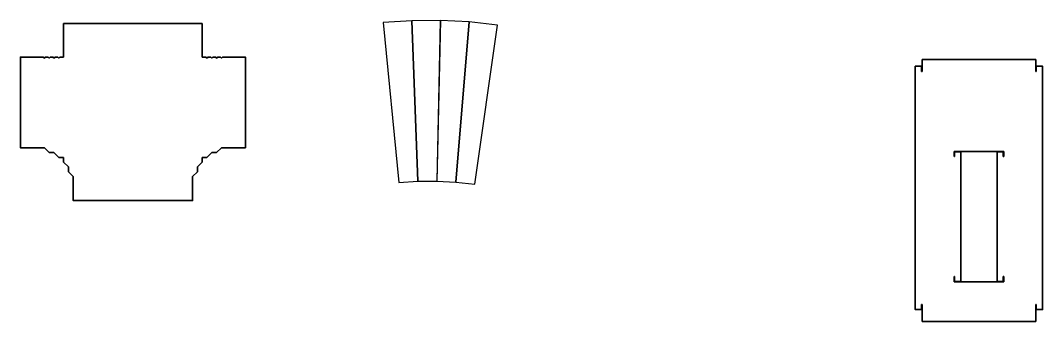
# Model space of a CAD drawing. Header units: inches. Extents: x -15 to 57, y -132 to 24.
# Drawn here: x 3.1 to 56.6, y -49.7 to -33.9 of the extents above; entities that cross this region are included whole.
import ezdxf

# ---------------------------------------------------------------- set-up
doc = ezdxf.new("R2010")
doc.units = ezdxf.units.IN
doc.header["$MEASUREMENT"] = 0
doc.layers.get('0').update_dxf_attribs({"lineweight": 35})
doc.layers.add('Elevation', color=7, linetype='Continuous')

msp = doc.modelspace()

# ---------------------------------------------------------------- linework, layer by layer
for p, q in [((5.351, -34.062), (5.351, -35.812)), ((12.601, -34.062), (5.351, -34.062)), ((12.601, -34.062), (12.601, -35.812)), ((4.281, -35.812), (3.093, -35.812)), ((4.535, -35.812), (4.4, -35.812)), ((4.785, -35.812), (4.654, -35.812)), ((5.039, -35.812), (4.904, -35.812)), ((5.158, -35.812), (5.351, -35.812)), ((5.351, -35.812), (5.158, -35.812)), ((12.793, -35.812), (12.601, -35.812)), ((12.601, -35.812), (12.793, -35.812)), ((12.913, -35.812), (13.047, -35.812)), ((13.166, -35.812), (13.297, -35.812)), ((13.416, -35.812), (13.551, -35.812)), ((13.67, -35.812), (14.858, -35.812)), ((50.251, -36.566), (50.251, -35.94)), ((56.204, -36.566), (56.204, -35.94)), ((50.251, -36.566), (50.228, -36.566)), ((56.204, -36.566), (56.228, -36.566)), ((4.343, -40.555), (4.597, -40.808)), ((13.608, -40.555), (13.354, -40.808)), ((4.847, -40.808), (4.597, -40.808)), ((4.847, -40.808), (5.101, -41.062)), ((5.101, -41.062), (5.351, -41.062)), ((5.351, -41.312), (5.351, -41.062)), ((12.601, -41.312), (12.601, -41.062)), ((12.851, -41.062), (12.601, -41.062)), ((13.104, -40.808), (12.851, -41.062)), ((13.104, -40.808), (13.354, -40.808)), ((51.927, -40.749), (54.528, -40.749)), ((51.927, -40.749), (51.927, -41.023)), ((51.927, -41.023), (51.951, -41.023)), ((51.951, -40.772), (52.28, -40.772)), ((52.28, -47.549), (52.28, -40.772)), ((54.176, -47.549), (54.176, -40.772)), ((54.505, -40.772), (54.176, -40.772)), ((54.528, -41.023), (54.505, -41.023)), ((54.528, -40.749), (54.528, -41.023)), ((5.604, -41.566), (5.351, -41.312)), ((5.604, -41.566), (5.604, -41.816)), ((12.347, -41.566), (12.601, -41.312)), ((12.347, -41.566), (12.347, -41.816)), ((5.858, -42.07), (5.604, -41.816)), ((12.093, -42.07), (12.347, -41.816)), ((51.927, -47.572), (51.927, -47.299)), ((51.927, -47.299), (51.951, -47.299)), ((51.927, -47.572), (54.528, -47.572)), ((51.951, -47.549), (52.28, -47.549)), ((54.505, -47.549), (54.176, -47.549)), ((54.528, -47.299), (54.505, -47.299)), ((54.528, -47.572), (54.528, -47.299)), ((50.251, -48.753), (50.228, -48.753)), ((50.251, -49.027), (50.251, -48.753)), ((50.251, -49.653), (50.251, -49.027)), ((56.204, -49.027), (56.204, -48.753)), ((56.204, -48.753), (56.228, -48.753)), ((56.204, -49.653), (56.204, -49.027)), ((50.251, -49.653), (56.204, -49.653))]:
    msp.add_line(p, q)
for points in [[(4.343, -40.555), (3.093, -40.555), (3.093, -35.812), (4.281, -35.812)], [(4.4, -35.812), (4.341, -35.872), (4.279, -35.81)], [(4.654, -35.812), (4.594, -35.872), (4.533, -35.81)], [(4.904, -35.812), (4.844, -35.872), (4.783, -35.81)], [(5.158, -35.812), (5.098, -35.872), (5.037, -35.81)], [(12.793, -35.812), (12.853, -35.872), (12.914, -35.81)], [(13.047, -35.812), (13.107, -35.872), (13.168, -35.81)], [(13.297, -35.812), (13.357, -35.872), (13.418, -35.81)], [(13.551, -35.812), (13.611, -35.872), (13.672, -35.81)], [(13.608, -40.555), (14.858, -40.555), (14.858, -35.812), (13.67, -35.812)], [(50.228, -36.566), (50.228, -36.292), (49.899, -36.292), (49.899, -43.092)], [(50.251, -35.94), (56.204, -35.94)], [(56.228, -36.566), (56.228, -36.292), (56.557, -36.292), (56.557, -43.092)], [(51.951, -41.023), (51.951, -40.772)], [(54.505, -41.023), (54.505, -40.772)], [(5.858, -42.07), (5.858, -43.32), (12.093, -43.32), (12.093, -42.07)], [(50.228, -48.753), (50.228, -49.027), (49.899, -49.027), (49.899, -43.092)], [(56.228, -48.753), (56.228, -49.027), (56.557, -49.027), (56.557, -43.092)], [(51.951, -47.299), (51.951, -47.549)], [(54.505, -47.299), (54.505, -47.549)]]:
    msp.add_lwpolyline(points)
at = {"layer": 'Elevation'}
for p, q in [((51.927, -41.023), (51.927, -40.749)), ((51.927, -47.299), (51.927, -47.572))]:
    msp.add_line(p, q, dxfattribs=at)
for points in [[(22.887, -42.378), (23.884, -42.31), (23.562, -33.911), (22.067, -34.013)], [(23.884, -42.31), (24.884, -42.301), (25.06, -33.898), (23.562, -33.911)], [(24.872, -42.301), (25.87, -42.353), (26.556, -33.976), (25.06, -33.898)], [(25.87, -42.353), (26.864, -42.464), (28.045, -34.143), (26.556, -33.976)]]:
    msp.add_lwpolyline(points, close=True, dxfattribs=at)

doc.saveas('drawing.dxf')
